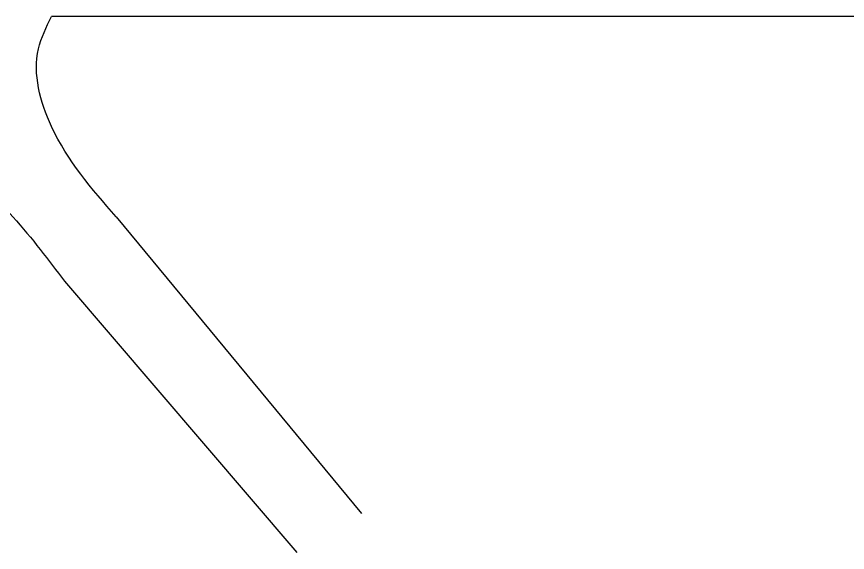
# Model space of a CAD drawing. Header units: millimetres. Extents: x -5657 to 14604, y -1609 to 2067.
# Drawn here: x 2747 to 3390, y 988 to 1403 of the extents above; entities that cross this region are included whole.
import ezdxf

# ---------------------------------------------------------------- set-up
doc = ezdxf.new("R2010")
doc.units = ezdxf.units.MM
doc.layers.get('0').update_dxf_attribs({"color": 4})

msp = doc.modelspace()

# ---------------------------------------------------------------- linework, layer by layer
for p, q in [((4104, 1403), (2774, 1403)), ((2824, 1248), (3014, 1018)), ((2784, 1198), (2964, 988))]:
    msp.add_line(p, q)
for points in [[(2824, 1248), (2774, 1318), (2764, 1378), (2774, 1403)], [(2604, 1258), (2664, 1298), (2744, 1248), (2784, 1198)]]:
    msp.add_spline(points, degree=3)

doc.saveas('drawing.dxf')
